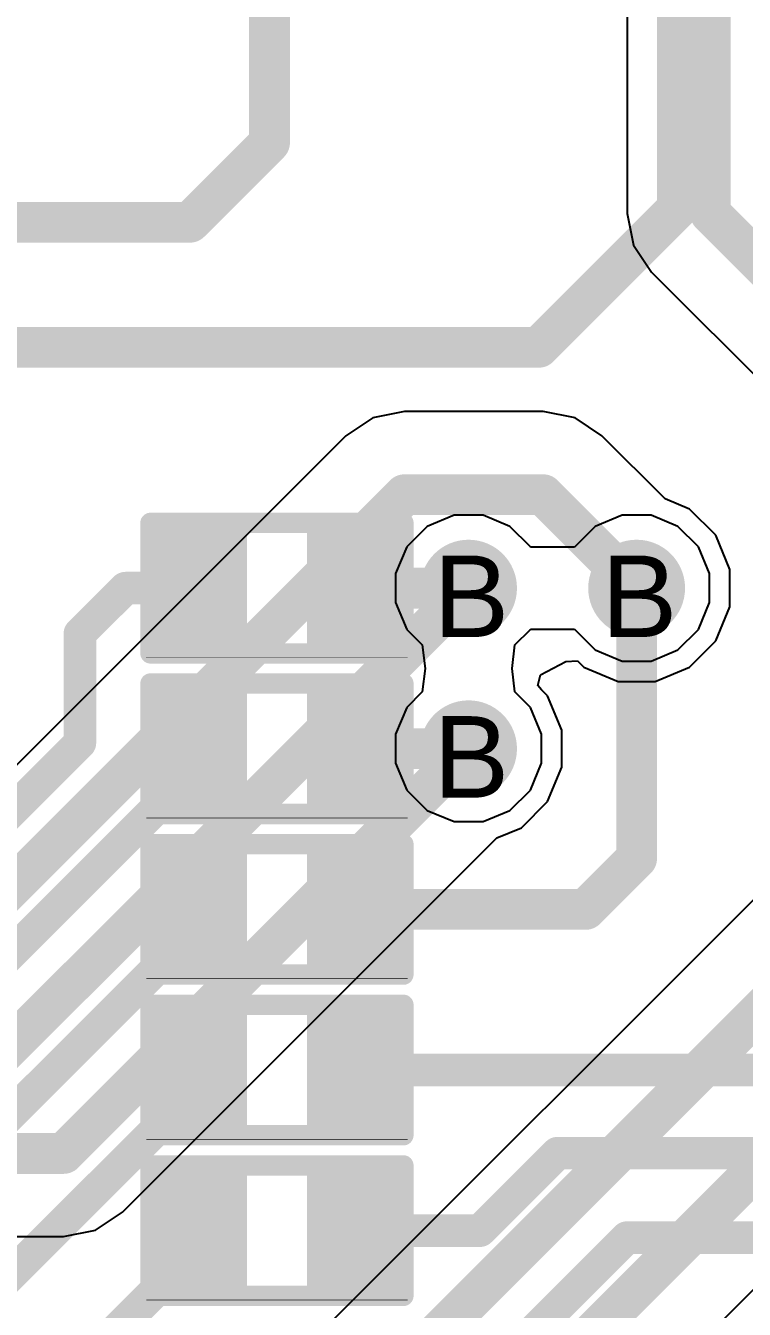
# Model space of a CAD drawing. Header units: inches. Extents: x 0 to 5379, y 0 to 5429.
# Drawn here: x 239.3 to 243.77, y 135.72 to 143.71 of the extents above; entities that cross this region are included whole.
import ezdxf

# ---------------------------------------------------------------- set-up
doc = ezdxf.new("R2010")
doc.units = ezdxf.units.IN
for name, color, linetype in [('Bottom Layer', 5, 'Continuous'), ('Bottom Solder', 6, 'Continuous'), ('Drill Drawing', 1, 'Continuous'), ('GND01', 16, 'Continuous'), ('GND02', 76, 'Continuous'), ('PWR', 156, 'Continuous'), ('SIG 01', 90, 'Continuous'), ('Top Layer', 1, 'Continuous'), ('Top Overlay', 2, 'Continuous'), ('Top Paste', 8, 'Continuous'), ('Top Solder', 216, 'Continuous'), ('Via Holes', 16, 'Continuous')]:
    doc.layers.add(name, color=color, linetype=linetype)
doc.styles.add('Arial', font='', dxfattribs={"height": 0.2})
doc.styles.get('Arial').set_extended_font_data('Arial')

# ---------------------------------------------------------------- blocks, each defined once
blk = doc.blocks.new('R___0402_439')
at = {"layer": 'Top Layer'}
for points in [[(-0.6985, -0.3175), (-0.6985, 0.3175), (-0.2413, 0.3175), (-0.2413, -0.3175)], [(0.2413, -0.3175), (0.2413, 0.3175), (0.6985, 0.3175), (0.6985, -0.3175)]]:
    blk.add_hatch(color=1, dxfattribs=at).paths.add_polyline_path(points)
at = {"layer": 'Top Paste'}
for points in [[(-0.6985, -0.3175), (-0.6985, 0.3175), (-0.2413, 0.3175), (-0.2413, -0.3175)], [(0.2413, -0.3175), (0.2413, 0.3175), (0.6985, 0.3175), (0.6985, -0.3175)]]:
    blk.add_hatch(color=8, dxfattribs=at).paths.add_polyline_path(points)
at = {"layer": 'Top Solder'}
for points in [[(-0.7535, -0.3725), (-0.7535, 0.3725), (-0.1863, 0.3725), (-0.1863, -0.3725)], [(0.1863, -0.3725), (0.1863, 0.3725), (0.7535, 0.3725), (0.7535, -0.3725)]]:
    blk.add_hatch(color=216, dxfattribs=at).paths.add_polyline_path(points)
at = {"layer": 'Top Overlay'}
for points in [[(-0.7874, -0.4064, 0.127, 0.127, 0), (-0.7874, 0.4064, 0.127, 0.127, 0)], [(-0.7874, 0.4064, 0.127, 0.127, 0), (0.7874, 0.4064, 0.127, 0.127, 0)], [(0.7874, -0.4064, 0.127, 0.127, 0), (0.7874, 0.4064, 0.127, 0.127, 0)], [(-0.7874, -0.4064, 0.127, 0.127, 0), (0.7874, -0.4064, 0.127, 0.127, 0)], [(-0.8128, -0.4318, 0.00323, 0.00323, 0), (0.8128, -0.4318, 0.00323, 0.00323, 0)]]:
    blk.add_lwpolyline(points, format="xyseb", dxfattribs=at)
for points in [[(-0.8191, 0.4064, 0.0635, 0.0635, 1), (-0.7556, 0.4064, 0.0635, 0.0635, 1)], [(-0.8191, 0.4064, 0.0635, 0.0635, 1), (-0.7556, 0.4064, 0.0635, 0.0635, 1)], [(0.7556, 0.4064, 0.0635, 0.0635, 1), (0.8191, 0.4064, 0.0635, 0.0635, 1)], [(0.7556, 0.4064, 0.0635, 0.0635, 1), (0.8191, 0.4064, 0.0635, 0.0635, 1)], [(-0.8191, -0.4064, 0.0635, 0.0635, 1), (-0.7556, -0.4064, 0.0635, 0.0635, 1)], [(-0.8191, -0.4064, 0.0635, 0.0635, 1), (-0.7556, -0.4064, 0.0635, 0.0635, 1)], [(0.7556, -0.4064, 0.0635, 0.0635, 1), (0.8191, -0.4064, 0.0635, 0.0635, 1)], [(0.7556, -0.4064, 0.0635, 0.0635, 1), (0.8191, -0.4064, 0.0635, 0.0635, 1)], [(-0.8136, -0.4318, 0.00161, 0.00161, 1), (-0.812, -0.4318, 0.00161, 0.00161, 1)], [(0.812, -0.4318, 0.00161, 0.00161, 1), (0.8136, -0.4318, 0.00161, 0.00161, 1)]]:
    blk.add_lwpolyline(points, format="xyseb", close=True, dxfattribs=at)
blk = doc.blocks.new('R___0402_464')
at = {"layer": 'Top Layer'}
for points in [[(-0.6985, -0.3175), (-0.6985, 0.3175), (-0.2413, 0.3175), (-0.2413, -0.3175)], [(0.2413, -0.3175), (0.2413, 0.3175), (0.6985, 0.3175), (0.6985, -0.3175)]]:
    blk.add_hatch(color=1, dxfattribs=at).paths.add_polyline_path(points)
at = {"layer": 'Top Paste'}
for points in [[(-0.6985, -0.3175), (-0.6985, 0.3175), (-0.2413, 0.3175), (-0.2413, -0.3175)], [(0.2413, -0.3175), (0.2413, 0.3175), (0.6985, 0.3175), (0.6985, -0.3175)]]:
    blk.add_hatch(color=8, dxfattribs=at).paths.add_polyline_path(points)
at = {"layer": 'Top Solder'}
for points in [[(-0.7535, -0.3725), (-0.7535, 0.3725), (-0.1863, 0.3725), (-0.1863, -0.3725)], [(0.1863, -0.3725), (0.1863, 0.3725), (0.7535, 0.3725), (0.7535, -0.3725)]]:
    blk.add_hatch(color=216, dxfattribs=at).paths.add_polyline_path(points)
at = {"layer": 'Top Overlay'}
for points in [[(-0.7874, -0.4064, 0.127, 0.127, 0), (-0.7874, 0.4064, 0.127, 0.127, 0)], [(-0.7874, 0.4064, 0.127, 0.127, 0), (0.7874, 0.4064, 0.127, 0.127, 0)], [(0.7874, -0.4064, 0.127, 0.127, 0), (0.7874, 0.4064, 0.127, 0.127, 0)], [(-0.7874, -0.4064, 0.127, 0.127, 0), (0.7874, -0.4064, 0.127, 0.127, 0)], [(-0.8128, -0.4318, 0.00323, 0.00323, 0), (0.8128, -0.4318, 0.00323, 0.00323, 0)]]:
    blk.add_lwpolyline(points, format="xyseb", dxfattribs=at)
for points in [[(-0.8191, 0.4064, 0.0635, 0.0635, 1), (-0.7556, 0.4064, 0.0635, 0.0635, 1)], [(-0.8191, 0.4064, 0.0635, 0.0635, 1), (-0.7556, 0.4064, 0.0635, 0.0635, 1)], [(0.7556, 0.4064, 0.0635, 0.0635, 1), (0.8191, 0.4064, 0.0635, 0.0635, 1)], [(0.7556, 0.4064, 0.0635, 0.0635, 1), (0.8191, 0.4064, 0.0635, 0.0635, 1)], [(-0.8191, -0.4064, 0.0635, 0.0635, 1), (-0.7556, -0.4064, 0.0635, 0.0635, 1)], [(-0.8191, -0.4064, 0.0635, 0.0635, 1), (-0.7556, -0.4064, 0.0635, 0.0635, 1)], [(0.7556, -0.4064, 0.0635, 0.0635, 1), (0.8191, -0.4064, 0.0635, 0.0635, 1)], [(0.7556, -0.4064, 0.0635, 0.0635, 1), (0.8191, -0.4064, 0.0635, 0.0635, 1)], [(-0.8136, -0.4318, 0.00161, 0.00161, 1), (-0.812, -0.4318, 0.00161, 0.00161, 1)], [(0.812, -0.4318, 0.00161, 0.00161, 1), (0.8136, -0.4318, 0.00161, 0.00161, 1)]]:
    blk.add_lwpolyline(points, format="xyseb", close=True, dxfattribs=at)
blk = doc.blocks.new('R___0402_466')
at = {"layer": 'Top Layer'}
for points in [[(-0.6985, -0.3175), (-0.6985, 0.3175), (-0.2413, 0.3175), (-0.2413, -0.3175)], [(0.2413, -0.3175), (0.2413, 0.3175), (0.6985, 0.3175), (0.6985, -0.3175)]]:
    blk.add_hatch(color=1, dxfattribs=at).paths.add_polyline_path(points)
at = {"layer": 'Top Paste'}
for points in [[(-0.6985, -0.3175), (-0.6985, 0.3175), (-0.2413, 0.3175), (-0.2413, -0.3175)], [(0.2413, -0.3175), (0.2413, 0.3175), (0.6985, 0.3175), (0.6985, -0.3175)]]:
    blk.add_hatch(color=8, dxfattribs=at).paths.add_polyline_path(points)
at = {"layer": 'Top Solder'}
for points in [[(-0.7535, -0.3725), (-0.7535, 0.3725), (-0.1863, 0.3725), (-0.1863, -0.3725)], [(0.1863, -0.3725), (0.1863, 0.3725), (0.7535, 0.3725), (0.7535, -0.3725)]]:
    blk.add_hatch(color=216, dxfattribs=at).paths.add_polyline_path(points)
at = {"layer": 'Top Overlay'}
for points in [[(-0.7874, -0.4064, 0.127, 0.127, 0), (-0.7874, 0.4064, 0.127, 0.127, 0)], [(-0.7874, 0.4064, 0.127, 0.127, 0), (0.7874, 0.4064, 0.127, 0.127, 0)], [(0.7874, -0.4064, 0.127, 0.127, 0), (0.7874, 0.4064, 0.127, 0.127, 0)], [(-0.7874, -0.4064, 0.127, 0.127, 0), (0.7874, -0.4064, 0.127, 0.127, 0)], [(-0.8128, -0.4318, 0.00323, 0.00323, 0), (0.8128, -0.4318, 0.00323, 0.00323, 0)]]:
    blk.add_lwpolyline(points, format="xyseb", dxfattribs=at)
for points in [[(-0.8191, 0.4064, 0.0635, 0.0635, 1), (-0.7556, 0.4064, 0.0635, 0.0635, 1)], [(-0.8191, 0.4064, 0.0635, 0.0635, 1), (-0.7556, 0.4064, 0.0635, 0.0635, 1)], [(0.7556, 0.4064, 0.0635, 0.0635, 1), (0.8191, 0.4064, 0.0635, 0.0635, 1)], [(0.7556, 0.4064, 0.0635, 0.0635, 1), (0.8191, 0.4064, 0.0635, 0.0635, 1)], [(-0.8191, -0.4064, 0.0635, 0.0635, 1), (-0.7556, -0.4064, 0.0635, 0.0635, 1)], [(-0.8191, -0.4064, 0.0635, 0.0635, 1), (-0.7556, -0.4064, 0.0635, 0.0635, 1)], [(0.7556, -0.4064, 0.0635, 0.0635, 1), (0.8191, -0.4064, 0.0635, 0.0635, 1)], [(0.7556, -0.4064, 0.0635, 0.0635, 1), (0.8191, -0.4064, 0.0635, 0.0635, 1)], [(-0.8136, -0.4318, 0.00161, 0.00161, 1), (-0.812, -0.4318, 0.00161, 0.00161, 1)], [(0.812, -0.4318, 0.00161, 0.00161, 1), (0.8136, -0.4318, 0.00161, 0.00161, 1)]]:
    blk.add_lwpolyline(points, format="xyseb", close=True, dxfattribs=at)
blk = doc.blocks.new('R___0402_468')
at = {"layer": 'Top Layer'}
for points in [[(-0.6985, -0.3175), (-0.6985, 0.3175), (-0.2413, 0.3175), (-0.2413, -0.3175)], [(0.2413, -0.3175), (0.2413, 0.3175), (0.6985, 0.3175), (0.6985, -0.3175)]]:
    blk.add_hatch(color=1, dxfattribs=at).paths.add_polyline_path(points)
at = {"layer": 'Top Paste'}
for points in [[(-0.6985, -0.3175), (-0.6985, 0.3175), (-0.2413, 0.3175), (-0.2413, -0.3175)], [(0.2413, -0.3175), (0.2413, 0.3175), (0.6985, 0.3175), (0.6985, -0.3175)]]:
    blk.add_hatch(color=8, dxfattribs=at).paths.add_polyline_path(points)
at = {"layer": 'Top Solder'}
for points in [[(-0.7535, -0.3725), (-0.7535, 0.3725), (-0.1863, 0.3725), (-0.1863, -0.3725)], [(0.1863, -0.3725), (0.1863, 0.3725), (0.7535, 0.3725), (0.7535, -0.3725)]]:
    blk.add_hatch(color=216, dxfattribs=at).paths.add_polyline_path(points)
at = {"layer": 'Top Overlay'}
for points in [[(-0.7874, -0.4064, 0.127, 0.127, 0), (-0.7874, 0.4064, 0.127, 0.127, 0)], [(-0.7874, 0.4064, 0.127, 0.127, 0), (0.7874, 0.4064, 0.127, 0.127, 0)], [(0.7874, -0.4064, 0.127, 0.127, 0), (0.7874, 0.4064, 0.127, 0.127, 0)], [(-0.7874, -0.4064, 0.127, 0.127, 0), (0.7874, -0.4064, 0.127, 0.127, 0)], [(-0.8128, -0.4318, 0.00323, 0.00323, 0), (0.8128, -0.4318, 0.00323, 0.00323, 0)]]:
    blk.add_lwpolyline(points, format="xyseb", dxfattribs=at)
for points in [[(-0.8191, 0.4064, 0.0635, 0.0635, 1), (-0.7556, 0.4064, 0.0635, 0.0635, 1)], [(-0.8191, 0.4064, 0.0635, 0.0635, 1), (-0.7556, 0.4064, 0.0635, 0.0635, 1)], [(0.7556, 0.4064, 0.0635, 0.0635, 1), (0.8191, 0.4064, 0.0635, 0.0635, 1)], [(0.7556, 0.4064, 0.0635, 0.0635, 1), (0.8191, 0.4064, 0.0635, 0.0635, 1)], [(-0.8191, -0.4064, 0.0635, 0.0635, 1), (-0.7556, -0.4064, 0.0635, 0.0635, 1)], [(-0.8191, -0.4064, 0.0635, 0.0635, 1), (-0.7556, -0.4064, 0.0635, 0.0635, 1)], [(0.7556, -0.4064, 0.0635, 0.0635, 1), (0.8191, -0.4064, 0.0635, 0.0635, 1)], [(0.7556, -0.4064, 0.0635, 0.0635, 1), (0.8191, -0.4064, 0.0635, 0.0635, 1)], [(-0.8136, -0.4318, 0.00161, 0.00161, 1), (-0.812, -0.4318, 0.00161, 0.00161, 1)], [(0.812, -0.4318, 0.00161, 0.00161, 1), (0.8136, -0.4318, 0.00161, 0.00161, 1)]]:
    blk.add_lwpolyline(points, format="xyseb", close=True, dxfattribs=at)
blk = doc.blocks.new('R___0402_469')
at = {"layer": 'Top Layer'}
for points in [[(-0.6985, -0.3175), (-0.6985, 0.3175), (-0.2413, 0.3175), (-0.2413, -0.3175)], [(0.2413, -0.3175), (0.2413, 0.3175), (0.6985, 0.3175), (0.6985, -0.3175)]]:
    blk.add_hatch(color=1, dxfattribs=at).paths.add_polyline_path(points)
at = {"layer": 'Top Paste'}
for points in [[(-0.6985, -0.3175), (-0.6985, 0.3175), (-0.2413, 0.3175), (-0.2413, -0.3175)], [(0.2413, -0.3175), (0.2413, 0.3175), (0.6985, 0.3175), (0.6985, -0.3175)]]:
    blk.add_hatch(color=8, dxfattribs=at).paths.add_polyline_path(points)
at = {"layer": 'Top Solder'}
for points in [[(-0.7535, -0.3725), (-0.7535, 0.3725), (-0.1863, 0.3725), (-0.1863, -0.3725)], [(0.1863, -0.3725), (0.1863, 0.3725), (0.7535, 0.3725), (0.7535, -0.3725)]]:
    blk.add_hatch(color=216, dxfattribs=at).paths.add_polyline_path(points)
at = {"layer": 'Top Overlay'}
for points in [[(-0.7874, -0.4064, 0.127, 0.127, 0), (-0.7874, 0.4064, 0.127, 0.127, 0)], [(-0.7874, 0.4064, 0.127, 0.127, 0), (0.7874, 0.4064, 0.127, 0.127, 0)], [(0.7874, -0.4064, 0.127, 0.127, 0), (0.7874, 0.4064, 0.127, 0.127, 0)], [(-0.7874, -0.4064, 0.127, 0.127, 0), (0.7874, -0.4064, 0.127, 0.127, 0)], [(-0.8128, -0.4318, 0.00323, 0.00323, 0), (0.8128, -0.4318, 0.00323, 0.00323, 0)]]:
    blk.add_lwpolyline(points, format="xyseb", dxfattribs=at)
for points in [[(-0.8191, 0.4064, 0.0635, 0.0635, 1), (-0.7556, 0.4064, 0.0635, 0.0635, 1)], [(-0.8191, 0.4064, 0.0635, 0.0635, 1), (-0.7556, 0.4064, 0.0635, 0.0635, 1)], [(0.7556, 0.4064, 0.0635, 0.0635, 1), (0.8191, 0.4064, 0.0635, 0.0635, 1)], [(0.7556, 0.4064, 0.0635, 0.0635, 1), (0.8191, 0.4064, 0.0635, 0.0635, 1)], [(-0.8191, -0.4064, 0.0635, 0.0635, 1), (-0.7556, -0.4064, 0.0635, 0.0635, 1)], [(-0.8191, -0.4064, 0.0635, 0.0635, 1), (-0.7556, -0.4064, 0.0635, 0.0635, 1)], [(0.7556, -0.4064, 0.0635, 0.0635, 1), (0.8191, -0.4064, 0.0635, 0.0635, 1)], [(0.7556, -0.4064, 0.0635, 0.0635, 1), (0.8191, -0.4064, 0.0635, 0.0635, 1)], [(-0.8136, -0.4318, 0.00161, 0.00161, 1), (-0.812, -0.4318, 0.00161, 0.00161, 1)], [(0.812, -0.4318, 0.00161, 0.00161, 1), (0.8136, -0.4318, 0.00161, 0.00161, 1)]]:
    blk.add_lwpolyline(points, format="xyseb", close=True, dxfattribs=at)

msp = doc.modelspace()

# ---------------------------------------------------------------- hatches: boundary and pattern name
at = {"layer": 'Bottom Layer'}
h = msp.add_hatch(color=5, dxfattribs=at)
edge = h.paths.add_edge_path()
edge.add_arc((242.0544, 140.2102), 0.2, 0, 360)
h = msp.add_hatch(color=5, dxfattribs=at)
edge = h.paths.add_edge_path()
edge.add_arc((243.1011, 140.2102), 0.2, 0, 360)
h = msp.add_hatch(color=5, dxfattribs=at)
edge = h.paths.add_edge_path()
edge.add_arc((242.0544, 139.2095), 0.2, 0, 360)
at = {"layer": 'Bottom Solder'}
h = msp.add_hatch(color=6, dxfattribs=at)
edge = h.paths.add_edge_path()
edge.add_arc((242.0544, 140.2102), 0.3016, 0, 360)
h = msp.add_hatch(color=6, dxfattribs=at)
edge = h.paths.add_edge_path()
edge.add_arc((243.1011, 140.2102), 0.3016, 0, 360)
h = msp.add_hatch(color=6, dxfattribs=at)
edge = h.paths.add_edge_path()
edge.add_arc((242.0544, 139.2095), 0.3016, 0, 360)
at = {"layer": 'GND01'}
h = msp.add_hatch(color=16, dxfattribs=at)
edge = h.paths.add_edge_path()
edge.add_arc((242.0544, 140.2102), 0.2, 0, 360)
h = msp.add_hatch(color=16, dxfattribs=at)
edge = h.paths.add_edge_path()
edge.add_arc((243.1011, 140.2102), 0.2, 0, 360)
h = msp.add_hatch(color=16, dxfattribs=at)
edge = h.paths.add_edge_path()
edge.add_arc((242.0544, 139.2095), 0.2, 0, 360)
at = {"layer": 'GND02'}
h = msp.add_hatch(color=76, dxfattribs=at)
edge = h.paths.add_edge_path()
edge.add_arc((242.0544, 140.2102), 0.2, 0, 360)
h = msp.add_hatch(color=76, dxfattribs=at)
edge = h.paths.add_edge_path()
edge.add_arc((243.1011, 140.2102), 0.2, 0, 360)
h = msp.add_hatch(color=76, dxfattribs=at)
edge = h.paths.add_edge_path()
edge.add_arc((242.0544, 139.2095), 0.2, 0, 360)
at = {"layer": 'PWR'}
h = msp.add_hatch(color=156, dxfattribs=at)
edge = h.paths.add_edge_path()
edge.add_arc((242.0544, 140.2102), 0.2, 0, 360)
h = msp.add_hatch(color=156, dxfattribs=at)
edge = h.paths.add_edge_path()
edge.add_arc((243.1011, 140.2102), 0.2, 0, 360)
h = msp.add_hatch(color=156, dxfattribs=at)
edge = h.paths.add_edge_path()
edge.add_arc((242.0544, 139.2095), 0.2, 0, 360)
at = {"layer": 'SIG 01'}
h = msp.add_hatch(color=90, dxfattribs=at)
edge = h.paths.add_edge_path()
edge.add_arc((242.0544, 140.2102), 0.2, 0, 360)
h = msp.add_hatch(color=90, dxfattribs=at)
edge = h.paths.add_edge_path()
edge.add_arc((243.1011, 140.2102), 0.2, 0, 360)
h = msp.add_hatch(color=90, dxfattribs=at)
edge = h.paths.add_edge_path()
edge.add_arc((242.0544, 139.2095), 0.2, 0, 360)
at = {"layer": 'Top Layer'}
h = msp.add_hatch(color=1, dxfattribs=at)
edge = h.paths.add_edge_path()
edge.add_arc((242.0544, 140.2102), 0.2, 0, 360)
h = msp.add_hatch(color=1, dxfattribs=at)
edge = h.paths.add_edge_path()
edge.add_arc((243.1011, 140.2102), 0.2, 0, 360)
h = msp.add_hatch(color=1, dxfattribs=at)
edge = h.paths.add_edge_path()
edge.add_arc((242.0544, 139.2095), 0.2, 0, 360)
at = {"layer": 'Top Solder'}
h = msp.add_hatch(color=216, dxfattribs=at)
edge = h.paths.add_edge_path()
edge.add_arc((242.0544, 140.2102), 0.3016, 0, 360)
h = msp.add_hatch(color=216, dxfattribs=at)
edge = h.paths.add_edge_path()
edge.add_arc((243.1011, 140.2102), 0.3016, 0, 360)
h = msp.add_hatch(color=216, dxfattribs=at)
edge = h.paths.add_edge_path()
edge.add_arc((242.0544, 139.2095), 0.3016, 0, 360)
at = {"layer": 'Via Holes'}
h = msp.add_hatch(color=7, dxfattribs=at)
edge = h.paths.add_edge_path()
edge.add_arc((242.0544, 140.2102), 0.1, 0, 360)
h = msp.add_hatch(color=7, dxfattribs=at)
edge = h.paths.add_edge_path()
edge.add_arc((243.1011, 140.2102), 0.1, 0, 360)
h = msp.add_hatch(color=7, dxfattribs=at)
edge = h.paths.add_edge_path()
edge.add_arc((242.0544, 139.2095), 0.1, 0, 360)

# ---------------------------------------------------------------- linework, layer by layer
at = {"layer": 'GND01'}
for p, q in [((241.7972, 140.5951), (241.6695, 140.4674)), ((241.964, 140.6642), (241.7972, 140.5951)), ((242.1447, 140.6642), (241.964, 140.6642)), ((242.3115, 140.5951), (242.1447, 140.6642)), ((242.4392, 140.4674), (242.3115, 140.5951)), ((242.8439, 140.5951), (242.7162, 140.4674)), ((243.0108, 140.6642), (242.8439, 140.5951)), ((243.1914, 140.6642), (243.0108, 140.6642)), ((243.3582, 140.5951), (243.1914, 140.6642)), ((243.486, 140.4674), (243.3582, 140.5951)), ((241.6695, 140.4674), (241.6004, 140.3005)), ((242.4402, 140.465), (242.4392, 140.4674)), ((242.7152, 140.465), (242.4402, 140.465)), ((242.7162, 140.4674), (242.7152, 140.465)), ((243.5551, 140.3005), (243.486, 140.4674)), ((241.6004, 140.3005), (241.6004, 140.1199)), ((243.5551, 140.1199), (243.5551, 140.3005)), ((241.6004, 140.1199), (241.6695, 139.9531)), ((243.486, 139.9531), (243.5551, 140.1199)), ((242.4392, 139.9531), (242.4402, 139.9555)), ((242.4402, 139.9555), (242.7152, 139.9555)), ((242.7152, 139.9555), (242.7162, 139.9531)), ((241.6695, 139.9531), (241.7661, 139.8564)), ((242.3426, 139.8564), (242.4392, 139.9531)), ((242.7162, 139.9531), (242.8439, 139.8253)), ((243.3582, 139.8253), (243.486, 139.9531)), ((241.7661, 139.8564), (241.7835, 139.7098)), ((242.3252, 139.7098), (242.3426, 139.8564)), ((242.8439, 139.8253), (243.0108, 139.7562)), ((243.1914, 139.7562), (243.3582, 139.8253)), ((243.0108, 139.7562), (243.1914, 139.7562)), ((241.7835, 139.7098), (241.7661, 139.5633)), ((242.3426, 139.5633), (242.3252, 139.7098)), ((241.7661, 139.5633), (241.6695, 139.4666)), ((242.4392, 139.4666), (242.3426, 139.5633)), ((241.6695, 139.4666), (241.6004, 139.2998)), ((242.5084, 139.2998), (242.4392, 139.4666)), ((241.6004, 139.2998), (241.6004, 139.1191)), ((242.5084, 139.1191), (242.5084, 139.2998)), ((241.6004, 139.1191), (241.6695, 138.9523)), ((242.4392, 138.9523), (242.5084, 139.1191)), ((241.6695, 138.9523), (241.7972, 138.8246)), ((242.3115, 138.8246), (242.4392, 138.9523)), ((241.7972, 138.8246), (241.964, 138.7555)), ((241.964, 138.7555), (242.1447, 138.7555)), ((242.1447, 138.7555), (242.3115, 138.8246))]:
    msp.add_line(p, q, dxfattribs=at)
at = {"layer": 'GND02'}
for p, q in [((241.7972, 140.5951), (241.6695, 140.4674)), ((241.964, 140.6642), (241.7972, 140.5951)), ((242.1447, 140.6642), (241.964, 140.6642)), ((242.3115, 140.5951), (242.1447, 140.6642)), ((242.4392, 140.4674), (242.3115, 140.5951)), ((242.8439, 140.5951), (242.7162, 140.4674)), ((243.0108, 140.6642), (242.8439, 140.5951)), ((243.1914, 140.6642), (243.0108, 140.6642)), ((243.3582, 140.5951), (243.1914, 140.6642)), ((243.486, 140.4674), (243.3582, 140.5951)), ((241.6695, 140.4674), (241.6004, 140.3005)), ((242.4402, 140.465), (242.4392, 140.4674)), ((242.7152, 140.465), (242.4402, 140.465)), ((242.7162, 140.4674), (242.7152, 140.465)), ((243.5551, 140.3005), (243.486, 140.4674)), ((241.6004, 140.3005), (241.6004, 140.1199)), ((243.5551, 140.1199), (243.5551, 140.3005)), ((241.6004, 140.1199), (241.6695, 139.9531)), ((243.486, 139.9531), (243.5551, 140.1199)), ((242.4392, 139.9531), (242.4402, 139.9555)), ((242.4402, 139.9555), (242.7152, 139.9555)), ((242.7152, 139.9555), (242.7162, 139.9531)), ((241.6695, 139.9531), (241.7661, 139.8564)), ((242.3426, 139.8564), (242.4392, 139.9531)), ((242.7162, 139.9531), (242.8439, 139.8253)), ((243.3582, 139.8253), (243.486, 139.9531)), ((241.7661, 139.8564), (241.7835, 139.7098)), ((242.3252, 139.7098), (242.3426, 139.8564)), ((242.8439, 139.8253), (243.0108, 139.7562)), ((243.1914, 139.7562), (243.3582, 139.8253)), ((243.0108, 139.7562), (243.1914, 139.7562)), ((241.7835, 139.7098), (241.7661, 139.5633)), ((242.3426, 139.5633), (242.3252, 139.7098)), ((241.7661, 139.5633), (241.6695, 139.4666)), ((242.4392, 139.4666), (242.3426, 139.5633)), ((241.6695, 139.4666), (241.6004, 139.2998)), ((242.5084, 139.2998), (242.4392, 139.4666)), ((241.6004, 139.2998), (241.6004, 139.1191)), ((242.5084, 139.1191), (242.5084, 139.2998)), ((241.6004, 139.1191), (241.6695, 138.9523)), ((242.4392, 138.9523), (242.5084, 139.1191)), ((241.6695, 138.9523), (241.7972, 138.8246)), ((242.3115, 138.8246), (242.4392, 138.9523)), ((241.7972, 138.8246), (241.964, 138.7555)), ((241.964, 138.7555), (242.1447, 138.7555)), ((242.1447, 138.7555), (242.3115, 138.8246))]:
    msp.add_line(p, q, dxfattribs=at)
at = {"layer": 'PWR'}
for p, q in [((241.7972, 140.5951), (241.6695, 140.4674)), ((241.964, 140.6642), (241.7972, 140.5951)), ((242.1447, 140.6642), (241.964, 140.6642)), ((242.3115, 140.5951), (242.1447, 140.6642)), ((242.4392, 140.4674), (242.3115, 140.5951)), ((242.8439, 140.5951), (242.7162, 140.4674)), ((243.0108, 140.6642), (242.8439, 140.5951)), ((243.1914, 140.6642), (243.0108, 140.6642)), ((243.3582, 140.5951), (243.1914, 140.6642)), ((243.486, 140.4674), (243.3582, 140.5951)), ((241.6695, 140.4674), (241.6004, 140.3005)), ((242.4402, 140.465), (242.4392, 140.4674)), ((242.7152, 140.465), (242.4402, 140.465)), ((242.7162, 140.4674), (242.7152, 140.465)), ((243.5551, 140.3005), (243.486, 140.4674)), ((241.6004, 140.3005), (241.6004, 140.1199)), ((243.5551, 140.1199), (243.5551, 140.3005)), ((241.6004, 140.1199), (241.6695, 139.9531)), ((243.486, 139.9531), (243.5551, 140.1199)), ((242.4392, 139.9531), (242.4402, 139.9555)), ((242.4402, 139.9555), (242.7152, 139.9555)), ((242.7152, 139.9555), (242.7162, 139.9531)), ((241.6695, 139.9531), (241.7661, 139.8564)), ((242.3426, 139.8564), (242.4392, 139.9531)), ((242.7162, 139.9531), (242.8439, 139.8253)), ((243.3582, 139.8253), (243.486, 139.9531)), ((241.7661, 139.8564), (241.7835, 139.7098)), ((242.3252, 139.7098), (242.3426, 139.8564)), ((242.8439, 139.8253), (243.0108, 139.7562)), ((243.1914, 139.7562), (243.3582, 139.8253)), ((243.0108, 139.7562), (243.1914, 139.7562)), ((241.7835, 139.7098), (241.7661, 139.5633)), ((242.3426, 139.5633), (242.3252, 139.7098)), ((241.7661, 139.5633), (241.6695, 139.4666)), ((242.4392, 139.4666), (242.3426, 139.5633)), ((241.6695, 139.4666), (241.6004, 139.2998)), ((242.5084, 139.2998), (242.4392, 139.4666)), ((241.6004, 139.2998), (241.6004, 139.1191)), ((242.5084, 139.1191), (242.5084, 139.2998)), ((241.6004, 139.1191), (241.6695, 138.9523)), ((242.4392, 138.9523), (242.5084, 139.1191)), ((241.6695, 138.9523), (241.7972, 138.8246)), ((242.3115, 138.8246), (242.4392, 138.9523)), ((241.7972, 138.8246), (241.964, 138.7555)), ((241.964, 138.7555), (242.1447, 138.7555)), ((242.1447, 138.7555), (242.3115, 138.8246))]:
    msp.add_line(p, q, dxfattribs=at)
at = {"layer": 'SIG 01'}
for p, q in [((243.0426, 143.8623), (243.0426, 142.5448)), ((243.0426, 142.5448), (243.0821, 142.3466)), ((243.0821, 142.3466), (243.1944, 142.1786)), ((243.1944, 142.1786), (244.148, 141.2249)), ((247.4331, 141.8739), (240.3072, 134.748)), ((241.4575, 141.2707), (241.2895, 141.1585)), ((241.6557, 141.3102), (241.4575, 141.2707)), ((242.5191, 141.3102), (241.6557, 141.3102)), ((242.7173, 141.2707), (242.5191, 141.3102)), ((242.8853, 141.1585), (242.7173, 141.2707)), ((241.2895, 141.1585), (238.4978, 138.3667)), ((243.278, 140.7658), (242.8853, 141.1585)), ((241.6776, 133.6901), (249.0185, 141.031)), ((243.4302, 140.7028), (243.278, 140.7658)), ((243.5936, 140.5393), (243.4302, 140.7028)), ((243.6821, 140.3258), (243.5936, 140.5393)), ((243.6821, 140.0947), (243.6821, 140.3258)), ((243.5936, 139.8811), (243.6821, 140.0947)), ((243.4302, 139.7177), (243.5936, 139.8811)), ((242.5022, 139.6696), (242.66, 139.7526)), ((242.66, 139.7526), (242.7333, 139.7563)), ((242.7333, 139.7563), (242.772, 139.7177)), ((242.772, 139.7177), (242.9855, 139.6292)), ((243.2166, 139.6292), (243.4302, 139.7177)), ((242.4855, 139.6028), (242.5022, 139.6696)), ((242.5084, 139.5771), (242.4855, 139.6028)), ((242.5469, 139.5386), (242.5084, 139.5771)), ((242.9855, 139.6292), (243.2166, 139.6292)), ((242.6354, 139.325), (242.5469, 139.5386)), ((242.6354, 139.0939), (242.6354, 139.325)), ((242.5469, 138.8803), (242.6354, 139.0939)), ((242.3835, 138.7169), (242.5469, 138.8803)), ((242.2313, 138.6539), (242.3835, 138.7169)), ((239.8992, 136.3218), (242.2313, 138.6539)), ((239.7312, 136.2095), (239.8992, 136.3218)), ((239.533, 136.1701), (239.7312, 136.2095)), ((230.1843, 136.1701), (239.533, 136.1701))]:
    msp.add_line(p, q, dxfattribs=at)
for points in [[(243.5606, 142.5448, 0.254, 0.254, 0), (243.5606, 143.8623, 0.254, 0.254, 0)], [(243.5606, 142.5448, 0.254, 0.254, 0), (244.7036, 141.4018, 0.254, 0.254, 0)], [(240.5218, 134.23, 0.254, 0.254, 0), (247.9511, 141.6593, 0.254, 0.254, 0)], [(240.9078, 133.6528, 0.254, 0.254, 0), (248.6522, 141.3973, 0.254, 0.254, 0)], [(238.7123, 137.8488, 0.254, 0.254, 0), (241.6557, 140.7922, 0.254, 0.254, 0)], [(241.6557, 140.7922, 0.254, 0.254, 0), (242.5191, 140.7922, 0.254, 0.254, 0)], [(242.5191, 140.7922, 0.254, 0.254, 0), (243.1011, 140.2102, 0.254, 0.254, 0)], [(239.1246, 137.2804, 0.254, 0.254, 0), (242.0544, 140.2102, 0.254, 0.254, 0)], [(239.533, 136.6881, 0.254, 0.254, 0), (242.0544, 139.2095, 0.254, 0.254, 0)], [(229.9698, 136.6881, 0.254, 0.254, 0), (239.533, 136.6881, 0.254, 0.254, 0)]]:
    msp.add_lwpolyline(points, format="xyseb", dxfattribs=at)
for points in [[(243.4971, 142.5448, 0.127, 0.127, 1), (243.6241, 142.5448, 0.127, 0.127, 1)], [(243.4971, 142.5448, 0.127, 0.127, 1), (243.6241, 142.5448, 0.127, 0.127, 1)], [(241.5922, 140.7922, 0.127, 0.127, 1), (241.7192, 140.7922, 0.127, 0.127, 1)], [(241.5922, 140.7922, 0.127, 0.127, 1), (241.7192, 140.7922, 0.127, 0.127, 1)], [(242.4556, 140.7922, 0.127, 0.127, 1), (242.5826, 140.7922, 0.127, 0.127, 1)], [(242.4556, 140.7922, 0.127, 0.127, 1), (242.5826, 140.7922, 0.127, 0.127, 1)], [(241.9909, 140.2102, 0.127, 0.127, 1), (242.1179, 140.2102, 0.127, 0.127, 1)], [(243.0376, 140.2102, 0.127, 0.127, 1), (243.1646, 140.2102, 0.127, 0.127, 1)], [(241.9909, 139.2095, 0.127, 0.127, 1), (242.1179, 139.2095, 0.127, 0.127, 1)], [(239.4695, 136.6881, 0.127, 0.127, 1), (239.5965, 136.6881, 0.127, 0.127, 1)], [(239.4695, 136.6881, 0.127, 0.127, 1), (239.5965, 136.6881, 0.127, 0.127, 1)]]:
    msp.add_lwpolyline(points, format="xyseb", close=True, dxfattribs=at)
at = {"layer": 'Top Layer'}
for points in [[(240.8151, 142.9855, 0.254, 0.254, 0), (240.8151, 146.1953, 0.254, 0.254, 0)], [(243.3551, 142.574, 0.254, 0.254, 0), (243.3551, 146.1953, 0.254, 0.254, 0)], [(240.3192, 142.4896, 0.254, 0.254, 0), (240.8151, 142.9855, 0.254, 0.254, 0)], [(242.4917, 141.7106, 0.254, 0.254, 0), (243.3551, 142.574, 0.254, 0.254, 0)], [(237.7678, 142.4896, 0.254, 0.254, 0), (240.3192, 142.4896, 0.254, 0.254, 0)], [(237.8941, 141.7106, 0.254, 0.254, 0), (242.4917, 141.7106, 0.254, 0.254, 0)], [(239.6341, 139.9264, 0.2032, 0.2032, 0), (239.918, 140.2102, 0.2032, 0.2032, 0)], [(239.918, 140.2102, 0.2032, 0.2032, 0), (240.3913, 140.2102, 0.2032, 0.2032, 0)], [(241.3311, 140.2102, 0.254, 0.254, 0), (242.0544, 140.2102, 0.254, 0.254, 0)], [(243.1011, 138.5262, 0.254, 0.254, 0), (243.1011, 140.2102, 0.254, 0.254, 0)], [(239.6341, 139.2457, 0.2032, 0.2032, 0), (239.6341, 139.9264, 0.2032, 0.2032, 0)], [(236.7813, 136.3928, 0.2032, 0.2032, 0), (239.6341, 139.2457, 0.2032, 0.2032, 0)], [(241.3311, 139.2095, 0.254, 0.254, 0), (242.0544, 139.2095, 0.254, 0.254, 0)], [(237.1795, 135.9088, 0.2032, 0.2032, 0), (240.3913, 139.1206, 0.2032, 0.2032, 0)], [(242.7836, 138.2087, 0.254, 0.254, 0), (243.1011, 138.5262, 0.254, 0.254, 0)], [(240.3913, 138.1198, 0.2032, 0.2032, 0), (240.3913, 138.2087, 0.2032, 0.2032, 0)], [(241.3311, 138.2087, 0.254, 0.254, 0), (242.7836, 138.2087, 0.254, 0.254, 0)], [(237.6643, 135.3928, 0.2032, 0.2032, 0), (240.3913, 138.1198, 0.2032, 0.2032, 0)], [(240.3913, 137.119, 0.2032, 0.2032, 0), (240.3913, 137.2079, 0.2032, 0.2032, 0)], [(241.3311, 137.2079, 0.2032, 0.2032, 0), (246.4032, 137.2079, 0.2032, 0.2032, 0)], [(238.1651, 134.8928, 0.2032, 0.2032, 0), (240.3913, 137.119, 0.2032, 0.2032, 0)], [(242.1255, 136.2072, 0.2032, 0.2032, 0), (242.6082, 136.6898, 0.2032, 0.2032, 0)], [(242.6082, 136.6898, 0.2032, 0.2032, 0), (246.2904, 136.6898, 0.2032, 0.2032, 0)], [(240.3913, 136.1183, 0.2032, 0.2032, 0), (240.3913, 136.2072, 0.2032, 0.2032, 0)], [(241.3311, 136.2072, 0.2032, 0.2032, 0), (242.1255, 136.2072, 0.2032, 0.2032, 0)], [(238.6658, 134.3928, 0.2032, 0.2032, 0), (240.3913, 136.1183, 0.2032, 0.2032, 0)], [(242.0833, 135.2064, 0.2032, 0.2032, 0), (243.0405, 136.1636, 0.2032, 0.2032, 0)], [(243.0405, 136.1636, 0.2032, 0.2032, 0), (246.8557, 136.1636, 0.2032, 0.2032, 0)]]:
    msp.add_lwpolyline(points, format="xyseb", dxfattribs=at)
for points in [[(240.7516, 142.9855, 0.127, 0.127, 1), (240.8786, 142.9855, 0.127, 0.127, 1)], [(240.7516, 142.9855, 0.127, 0.127, 1), (240.8786, 142.9855, 0.127, 0.127, 1)], [(243.2916, 142.574, 0.127, 0.127, 1), (243.4186, 142.574, 0.127, 0.127, 1)], [(243.2916, 142.574, 0.127, 0.127, 1), (243.4186, 142.574, 0.127, 0.127, 1)], [(240.2557, 142.4896, 0.127, 0.127, 1), (240.3827, 142.4896, 0.127, 0.127, 1)], [(240.2557, 142.4896, 0.127, 0.127, 1), (240.3827, 142.4896, 0.127, 0.127, 1)], [(242.4282, 141.7106, 0.127, 0.127, 1), (242.5552, 141.7106, 0.127, 0.127, 1)], [(242.4282, 141.7106, 0.127, 0.127, 1), (242.5552, 141.7106, 0.127, 0.127, 1)], [(239.8672, 140.2102, 0.1016, 0.1016, 1), (239.9688, 140.2102, 0.1016, 0.1016, 1)], [(239.8672, 140.2102, 0.1016, 0.1016, 1), (239.9688, 140.2102, 0.1016, 0.1016, 1)], [(240.3405, 140.2102, 0.1016, 0.1016, 1), (240.4421, 140.2102, 0.1016, 0.1016, 1)], [(241.2676, 140.2102, 0.127, 0.127, 1), (241.3946, 140.2102, 0.127, 0.127, 1)], [(241.9909, 140.2102, 0.127, 0.127, 1), (242.1179, 140.2102, 0.127, 0.127, 1)], [(243.0376, 140.2102, 0.127, 0.127, 1), (243.1646, 140.2102, 0.127, 0.127, 1)], [(239.5833, 139.9264, 0.1016, 0.1016, 1), (239.6849, 139.9264, 0.1016, 0.1016, 1)], [(239.5833, 139.9264, 0.1016, 0.1016, 1), (239.6849, 139.9264, 0.1016, 0.1016, 1)], [(239.5833, 139.2457, 0.1016, 0.1016, 1), (239.6849, 139.2457, 0.1016, 0.1016, 1)], [(239.5833, 139.2457, 0.1016, 0.1016, 1), (239.6849, 139.2457, 0.1016, 0.1016, 1)], [(241.2676, 139.2095, 0.127, 0.127, 1), (241.3946, 139.2095, 0.127, 0.127, 1)], [(241.9909, 139.2095, 0.127, 0.127, 1), (242.1179, 139.2095, 0.127, 0.127, 1)], [(240.3405, 139.1206, 0.1016, 0.1016, 1), (240.4421, 139.1206, 0.1016, 0.1016, 1)], [(243.0376, 138.5262, 0.127, 0.127, 1), (243.1646, 138.5262, 0.127, 0.127, 1)], [(243.0376, 138.5262, 0.127, 0.127, 1), (243.1646, 138.5262, 0.127, 0.127, 1)], [(240.3405, 138.2087, 0.1016, 0.1016, 1), (240.4421, 138.2087, 0.1016, 0.1016, 1)], [(241.2676, 138.2087, 0.127, 0.127, 1), (241.3946, 138.2087, 0.127, 0.127, 1)], [(242.7201, 138.2087, 0.127, 0.127, 1), (242.8471, 138.2087, 0.127, 0.127, 1)], [(242.7201, 138.2087, 0.127, 0.127, 1), (242.8471, 138.2087, 0.127, 0.127, 1)], [(240.3405, 138.1198, 0.1016, 0.1016, 1), (240.4421, 138.1198, 0.1016, 0.1016, 1)], [(240.3405, 138.1198, 0.1016, 0.1016, 1), (240.4421, 138.1198, 0.1016, 0.1016, 1)], [(240.3405, 137.2079, 0.1016, 0.1016, 1), (240.4421, 137.2079, 0.1016, 0.1016, 1)], [(241.2803, 137.2079, 0.1016, 0.1016, 1), (241.3819, 137.2079, 0.1016, 0.1016, 1)], [(240.3405, 137.119, 0.1016, 0.1016, 1), (240.4421, 137.119, 0.1016, 0.1016, 1)], [(240.3405, 137.119, 0.1016, 0.1016, 1), (240.4421, 137.119, 0.1016, 0.1016, 1)], [(242.5574, 136.6898, 0.1016, 0.1016, 1), (242.659, 136.6898, 0.1016, 0.1016, 1)], [(242.5574, 136.6898, 0.1016, 0.1016, 1), (242.659, 136.6898, 0.1016, 0.1016, 1)], [(240.3405, 136.2072, 0.1016, 0.1016, 1), (240.4421, 136.2072, 0.1016, 0.1016, 1)], [(241.2803, 136.2072, 0.1016, 0.1016, 1), (241.3819, 136.2072, 0.1016, 0.1016, 1)], [(242.0747, 136.2072, 0.1016, 0.1016, 1), (242.1763, 136.2072, 0.1016, 0.1016, 1)], [(242.0747, 136.2072, 0.1016, 0.1016, 1), (242.1763, 136.2072, 0.1016, 0.1016, 1)], [(240.3405, 136.1183, 0.1016, 0.1016, 1), (240.4421, 136.1183, 0.1016, 0.1016, 1)], [(240.3405, 136.1183, 0.1016, 0.1016, 1), (240.4421, 136.1183, 0.1016, 0.1016, 1)], [(242.9897, 136.1636, 0.1016, 0.1016, 1), (243.0913, 136.1636, 0.1016, 0.1016, 1)], [(242.9897, 136.1636, 0.1016, 0.1016, 1), (243.0913, 136.1636, 0.1016, 0.1016, 1)]]:
    msp.add_lwpolyline(points, format="xyseb", close=True, dxfattribs=at)

# ---------------------------------------------------------------- block references
for name, p in [('R___0402_464', (240.8612, 140.2102)), ('R___0402_466', (240.8612, 139.2095)), ('R___0402_468', (240.8612, 138.2087)), ('R___0402_469', (240.8612, 137.2079)), ('R___0402_439', (240.8612, 136.2072))]:
    msp.add_blockref(name, p)

# ---------------------------------------------------------------- texts
at = {"layer": 'Drill Drawing', "style": 'Arial'}
for p in [(241.8343, 139.9055), (242.881, 139.9055), (241.8343, 138.9047)]:
    msp.add_text('B', height=0.508, dxfattribs=at).set_placement(p)

doc.saveas('drawing.dxf')
